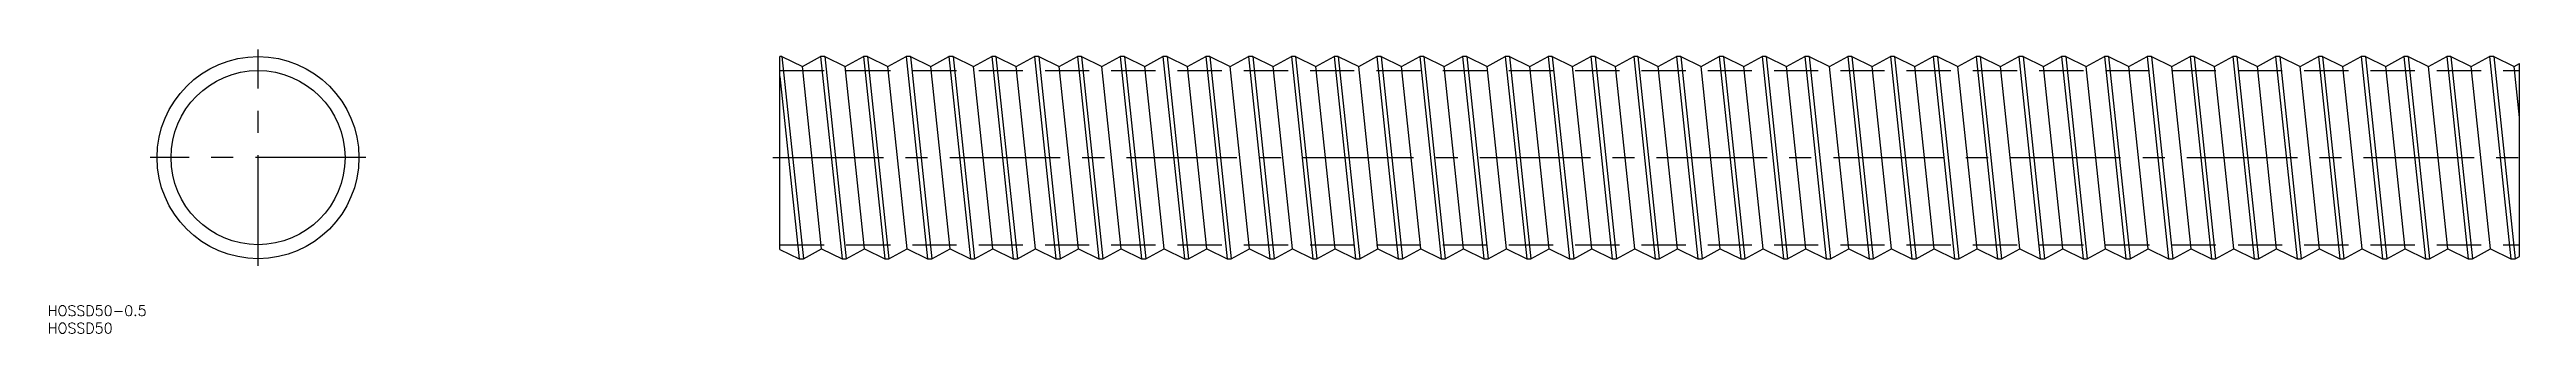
# Model space of a CAD drawing. Extents: x -60 to 652, y -50 to 31.
import ezdxf

# ---------------------------------------------------------------- set-up
doc = ezdxf.new("R2010")
doc.units = 0
doc.linetypes.add('CENTER', pattern=[50.8, 31.75, -6.35, 6.35, -6.35])
doc.linetypes.add('DASHED', pattern=[19.05, 12.7, -6.35])
doc.layers.get('0').update_dxf_attribs({"linetype": 'CONTINUOUS'})
doc.layers.add('CENTER', color=1, linetype='CENTER')
doc.styles.get("Standard").update_dxf_attribs({"font": 'txt.shx', "height": 3, "bigfont": 'bigfont.shx'})

msp = doc.modelspace()

# ---------------------------------------------------------------- linework, layer by layer
at = {"color": 7, "linetype": 'CONTINUOUS'}
for p, q in [((150, -26.34), (150, 29)), ((150.6, 29), (150, 29)), ((150.6, 29), (156.45, 26.2)), ((150.6, 29), (156.75, -29)), ((156.45, 26.2), (161.7, 29)), ((161.7, 29), (167.85, -29)), ((162.9, 29), (161.7, 29)), ((162.9, 29), (169.05, -29)), ((162.9, 29), (168.75, 26.2)), ((168.75, 26.2), (174, 29)), ((174, 29), (180.15, -29)), ((175.2, 29), (174, 29)), ((175.2, 29), (181.35, -29)), ((175.2, 29), (181.05, 26.2)), ((181.05, 26.2), (186.3, 29)), ((186.3, 29), (192.45, -29)), ((187.5, 29), (186.3, 29)), ((187.5, 29), (193.65, -29)), ((187.5, 29), (193.35, 26.2)), ((193.35, 26.2), (198.6, 29)), ((198.6, 29), (204.75, -29)), ((199.8, 29), (198.6, 29)), ((199.8, 29), (205.95, -29)), ((199.8, 29), (205.65, 26.2)), ((205.65, 26.2), (210.9, 29)), ((210.9, 29), (217.05, -29)), ((212.1, 29), (210.9, 29)), ((212.1, 29), (218.25, -29)), ((212.1, 29), (217.95, 26.2)), ((217.95, 26.2), (223.2, 29)), ((223.2, 29), (229.35, -29)), ((224.4, 29), (223.2, 29)), ((224.4, 29), (230.55, -29)), ((224.4, 29), (230.25, 26.2)), ((230.25, 26.2), (235.5, 29)), ((235.5, 29), (241.65, -29)), ((236.7, 29), (235.5, 29)), ((236.7, 29), (242.85, -29)), ((236.7, 29), (242.55, 26.2)), ((242.55, 26.2), (247.8, 29)), ((247.8, 29), (253.95, -29)), ((249, 29), (247.8, 29)), ((249, 29), (255.15, -29)), ((249, 29), (254.85, 26.2)), ((254.85, 26.2), (260.1, 29)), ((260.1, 29), (266.25, -29)), ((261.3, 29), (260.1, 29)), ((261.3, 29), (267.45, -29)), ((261.3, 29), (267.15, 26.2)), ((267.15, 26.2), (272.4, 29)), ((272.4, 29), (278.55, -29)), ((273.6, 29), (272.4, 29)), ((273.6, 29), (279.75, -29)), ((273.6, 29), (279.45, 26.2)), ((279.45, 26.2), (284.7, 29)), ((284.7, 29), (290.85, -29)), ((285.9, 29), (284.7, 29)), ((285.9, 29), (291.75, 26.2)), ((285.9, 29), (292.05, -29)), ((291.75, 26.2), (297, 29)), ((297, 29), (303.15, -29)), ((298.2, 29), (297, 29)), ((298.2, 29), (304.35, -29)), ((298.2, 29), (304.05, 26.2)), ((304.05, 26.2), (309.3, 29)), ((309.3, 29), (315.45, -29)), ((310.5, 29), (309.3, 29)), ((310.5, 29), (316.65, -29)), ((310.5, 29), (316.35, 26.2)), ((316.35, 26.2), (321.6, 29)), ((321.6, 29), (327.75, -29)), ((322.8, 29), (321.6, 29)), ((322.8, 29), (328.95, -29)), ((322.8, 29), (328.65, 26.2)), ((328.65, 26.2), (333.9, 29)), ((333.9, 29), (340.05, -29)), ((335.1, 29), (333.9, 29)), ((335.1, 29), (341.25, -29)), ((335.1, 29), (340.95, 26.2)), ((340.95, 26.2), (346.2, 29)), ((346.2, 29), (352.35, -29)), ((347.4, 29), (346.2, 29)), ((347.4, 29), (353.55, -29)), ((347.4, 29), (353.25, 26.2)), ((353.25, 26.2), (358.5, 29)), ((358.5, 29), (364.65, -29)), ((359.7, 29), (358.5, 29)), ((359.7, 29), (365.85, -29)), ((359.7, 29), (365.55, 26.2)), ((365.55, 26.2), (370.8, 29)), ((370.8, 29), (376.95, -29)), ((372, 29), (370.8, 29)), ((372, 29), (378.15, -29)), ((372, 29), (377.85, 26.2)), ((377.85, 26.2), (383.1, 29)), ((383.1, 29), (389.25, -29)), ((384.3, 29), (383.1, 29)), ((384.3, 29), (390.45, -29)), ((384.3, 29), (390.15, 26.2)), ((390.15, 26.2), (395.4, 29)), ((395.4, 29), (401.55, -29)), ((396.6, 29), (395.4, 29)), ((396.6, 29), (402.75, -29)), ((396.6, 29), (402.45, 26.2)), ((402.45, 26.2), (407.7, 29)), ((407.7, 29), (413.85, -29)), ((408.9, 29), (407.7, 29)), ((408.9, 29), (415.05, -29)), ((408.9, 29), (414.75, 26.2)), ((414.75, 26.2), (420, 29)), ((420, 29), (426.15, -29)), ((421.2, 29), (420, 29)), ((421.2, 29), (427.05, 26.2)), ((421.2, 29), (427.35, -29)), ((427.05, 26.2), (432.3, 29)), ((432.3, 29), (438.45, -29)), ((433.5, 29), (432.3, 29)), ((433.5, 29), (439.65, -29)), ((433.5, 29), (439.35, 26.2)), ((439.35, 26.2), (444.6, 29)), ((444.6, 29), (450.75, -29)), ((445.8, 29), (444.6, 29)), ((445.8, 29), (451.95, -29)), ((445.8, 29), (451.65, 26.2)), ((451.65, 26.2), (456.9, 29)), ((456.9, 29), (463.05, -29)), ((458.1, 29), (456.9, 29)), ((458.1, 29), (464.25, -29)), ((458.1, 29), (463.95, 26.2)), ((463.95, 26.2), (469.2, 29)), ((469.2, 29), (475.35, -29)), ((470.4, 29), (469.2, 29)), ((470.4, 29), (476.55, -29)), ((470.4, 29), (476.25, 26.2)), ((476.25, 26.2), (481.5, 29)), ((481.5, 29), (487.65, -29)), ((482.7, 29), (481.5, 29)), ((482.7, 29), (488.85, -29)), ((482.7, 29), (488.55, 26.2)), ((488.55, 26.2), (493.8, 29)), ((493.8, 29), (499.95, -29)), ((495, 29), (493.8, 29)), ((495, 29), (500.85, 26.2)), ((495, 29), (501.15, -29)), ((500.85, 26.2), (506.1, 29)), ((506.1, 29), (512.25, -29)), ((507.3, 29), (506.1, 29)), ((507.3, 29), (513.45, -29)), ((507.3, 29), (513.15, 26.2)), ((513.15, 26.2), (518.4, 29)), ((518.4, 29), (524.55, -29)), ((519.6, 29), (518.4, 29)), ((519.6, 29), (525.75, -29)), ((519.6, 29), (525.45, 26.2)), ((525.45, 26.2), (530.7, 29)), ((530.7, 29), (536.85, -29)), ((531.9, 29), (530.7, 29)), ((531.9, 29), (538.05, -29)), ((531.9, 29), (537.75, 26.2)), ((537.75, 26.2), (543, 29)), ((543, 29), (549.15, -29)), ((544.2, 29), (543, 29)), ((544.2, 29), (550.35, -29)), ((544.2, 29), (550.05, 26.2)), ((550.05, 26.2), (555.3, 29)), ((555.3, 29), (561.45, -29)), ((556.5, 29), (555.3, 29)), ((556.5, 29), (562.65, -29)), ((556.5, 29), (562.35, 26.2)), ((562.35, 26.2), (567.6, 29)), ((567.6, 29), (573.75, -29)), ((568.8, 29), (567.6, 29)), ((568.8, 29), (574.95, -29)), ((568.8, 29), (574.65, 26.2)), ((574.65, 26.2), (579.9, 29)), ((579.9, 29), (586.05, -29)), ((581.1, 29), (579.9, 29)), ((581.1, 29), (587.25, -29)), ((581.1, 29), (586.95, 26.2)), ((586.95, 26.2), (592.2, 29)), ((592.2, 29), (598.35, -29)), ((593.4, 29), (592.2, 29)), ((593.4, 29), (599.55, -29)), ((593.4, 29), (599.25, 26.2)), ((599.25, 26.2), (604.5, 29)), ((604.5, 29), (610.65, -29)), ((605.7, 29), (604.5, 29)), ((605.7, 29), (611.85, -29)), ((605.7, 29), (611.55, 26.2)), ((611.55, 26.2), (616.8, 29)), ((616.8, 29), (622.95, -29)), ((618, 29), (616.8, 29)), ((618, 29), (624.15, -29)), ((618, 29), (623.85, 26.2)), ((623.85, 26.2), (629.1, 29)), ((629.1, 29), (635.25, -29)), ((630.3, 29), (629.1, 29)), ((630.3, 29), (636.15, 26.2)), ((630.3, 29), (636.45, -29)), ((636.15, 26.2), (641.4, 29)), ((641.4, 29), (647.55, -29)), ((642.6, 29), (641.4, 29)), ((642.6, 29), (648.75, -29)), ((642.6, 29), (648.45, 26.2)), ((150, 23.31), (155.55, -29)), ((162, -26.2), (156.45, 26.2)), ((174.3, -26.2), (168.75, 26.2)), ((186.6, -26.2), (181.05, 26.2)), ((198.9, -26.2), (193.35, 26.2)), ((211.2, -26.2), (205.65, 26.2)), ((223.5, -26.2), (217.95, 26.2)), ((235.8, -26.2), (230.25, 26.2)), ((248.1, -26.2), (242.55, 26.2)), ((260.4, -26.2), (254.85, 26.2)), ((272.7, -26.2), (267.15, 26.2)), ((285, -26.2), (279.45, 26.2)), ((297.3, -26.2), (291.75, 26.2)), ((309.6, -26.2), (304.05, 26.2)), ((321.9, -26.2), (316.35, 26.2)), ((334.2, -26.2), (328.65, 26.2)), ((346.5, -26.2), (340.95, 26.2)), ((358.8, -26.2), (353.25, 26.2)), ((371.1, -26.2), (365.55, 26.2)), ((383.4, -26.2), (377.85, 26.2)), ((395.7, -26.2), (390.15, 26.2)), ((408, -26.2), (402.45, 26.2)), ((420.3, -26.2), (414.75, 26.2)), ((432.6, -26.2), (427.05, 26.2)), ((444.9, -26.2), (439.35, 26.2)), ((457.2, -26.2), (451.65, 26.2)), ((469.5, -26.2), (463.95, 26.2)), ((481.8, -26.2), (476.25, 26.2)), ((494.1, -26.2), (488.55, 26.2)), ((506.4, -26.2), (500.85, 26.2)), ((518.7, -26.2), (513.15, 26.2)), ((531, -26.2), (525.45, 26.2)), ((543.3, -26.2), (537.75, 26.2)), ((555.6, -26.2), (550.05, 26.2)), ((567.9, -26.2), (562.35, 26.2)), ((580.2, -26.2), (574.65, 26.2)), ((592.5, -26.2), (586.95, 26.2)), ((604.8, -26.2), (599.25, 26.2)), ((617.1, -26.2), (611.55, 26.2)), ((629.4, -26.2), (623.85, 26.2)), ((641.7, -26.2), (636.15, 26.2)), ((648.45, 26.2), (650, 27.03)), ((650, 11.55), (648.45, 26.2)), ((650, -28.34), (650, 27.03)), ((150, -26.34), (155.55, -29)), ((156.75, -29), (162, -26.2)), ((162, -26.2), (167.85, -29)), ((169.05, -29), (174.3, -26.2)), ((174.3, -26.2), (180.15, -29)), ((181.35, -29), (186.6, -26.2)), ((186.6, -26.2), (192.45, -29)), ((193.65, -29), (198.9, -26.2)), ((198.9, -26.2), (204.75, -29)), ((205.95, -29), (211.2, -26.2)), ((211.2, -26.2), (217.05, -29)), ((218.25, -29), (223.5, -26.2)), ((223.5, -26.2), (229.35, -29)), ((230.55, -29), (235.8, -26.2)), ((235.8, -26.2), (241.65, -29)), ((242.85, -29), (248.1, -26.2)), ((248.1, -26.2), (253.95, -29)), ((255.15, -29), (260.4, -26.2)), ((260.4, -26.2), (266.25, -29)), ((267.45, -29), (272.7, -26.2)), ((272.7, -26.2), (278.55, -29)), ((279.75, -29), (285, -26.2)), ((285, -26.2), (290.85, -29)), ((292.05, -29), (297.3, -26.2)), ((297.3, -26.2), (303.15, -29)), ((304.35, -29), (309.6, -26.2)), ((309.6, -26.2), (315.45, -29)), ((316.65, -29), (321.9, -26.2)), ((321.9, -26.2), (327.75, -29)), ((328.95, -29), (334.2, -26.2)), ((334.2, -26.2), (340.05, -29)), ((341.25, -29), (346.5, -26.2)), ((346.5, -26.2), (352.35, -29)), ((353.55, -29), (358.8, -26.2)), ((358.8, -26.2), (364.65, -29)), ((365.85, -29), (371.1, -26.2)), ((371.1, -26.2), (376.95, -29)), ((378.15, -29), (383.4, -26.2)), ((383.4, -26.2), (389.25, -29)), ((390.45, -29), (395.7, -26.2)), ((395.7, -26.2), (401.55, -29)), ((402.75, -29), (408, -26.2)), ((408, -26.2), (413.85, -29)), ((415.05, -29), (420.3, -26.2)), ((420.3, -26.2), (426.15, -29)), ((427.35, -29), (432.6, -26.2)), ((432.6, -26.2), (438.45, -29)), ((439.65, -29), (444.9, -26.2)), ((444.9, -26.2), (450.75, -29)), ((451.95, -29), (457.2, -26.2)), ((457.2, -26.2), (463.05, -29)), ((464.25, -29), (469.5, -26.2)), ((469.5, -26.2), (475.35, -29)), ((476.55, -29), (481.8, -26.2)), ((481.8, -26.2), (487.65, -29)), ((488.85, -29), (494.1, -26.2)), ((494.1, -26.2), (499.95, -29)), ((501.15, -29), (506.4, -26.2)), ((506.4, -26.2), (512.25, -29)), ((513.45, -29), (518.7, -26.2)), ((518.7, -26.2), (524.55, -29)), ((525.75, -29), (531, -26.2)), ((531, -26.2), (536.85, -29)), ((538.05, -29), (543.3, -26.2)), ((543.3, -26.2), (549.15, -29)), ((550.35, -29), (555.6, -26.2)), ((555.6, -26.2), (561.45, -29)), ((562.65, -29), (567.9, -26.2)), ((567.9, -26.2), (573.75, -29)), ((574.95, -29), (580.2, -26.2)), ((580.2, -26.2), (586.05, -29)), ((587.25, -29), (592.5, -26.2)), ((592.5, -26.2), (598.35, -29)), ((599.55, -29), (604.8, -26.2)), ((604.8, -26.2), (610.65, -29)), ((611.85, -29), (617.1, -26.2)), ((617.1, -26.2), (622.95, -29)), ((624.15, -29), (629.4, -26.2)), ((629.4, -26.2), (635.25, -29)), ((636.45, -29), (641.7, -26.2)), ((641.7, -26.2), (647.55, -29)), ((648.75, -29), (650, -28.34)), ((155.55, -29), (156.75, -29)), ((167.85, -29), (169.05, -29)), ((180.15, -29), (181.35, -29)), ((192.45, -29), (193.65, -29)), ((204.75, -29), (205.95, -29)), ((217.05, -29), (218.25, -29)), ((229.35, -29), (230.55, -29)), ((241.65, -29), (242.85, -29)), ((253.95, -29), (255.15, -29)), ((266.25, -29), (267.45, -29)), ((278.55, -29), (279.75, -29)), ((290.85, -29), (292.05, -29)), ((303.15, -29), (304.35, -29)), ((315.45, -29), (316.65, -29)), ((327.75, -29), (328.95, -29)), ((340.05, -29), (341.25, -29)), ((352.35, -29), (353.55, -29)), ((364.65, -29), (365.85, -29)), ((376.95, -29), (378.15, -29)), ((389.25, -29), (390.45, -29)), ((401.55, -29), (402.75, -29)), ((413.85, -29), (415.05, -29)), ((426.15, -29), (427.35, -29)), ((438.45, -29), (439.65, -29)), ((450.75, -29), (451.95, -29)), ((463.05, -29), (464.25, -29)), ((475.35, -29), (476.55, -29)), ((487.65, -29), (488.85, -29)), ((499.95, -29), (501.15, -29)), ((512.25, -29), (513.45, -29)), ((524.55, -29), (525.75, -29)), ((536.85, -29), (538.05, -29)), ((549.15, -29), (550.35, -29)), ((561.45, -29), (562.65, -29)), ((573.75, -29), (574.95, -29)), ((586.05, -29), (587.25, -29)), ((598.35, -29), (599.55, -29)), ((610.65, -29), (611.85, -29)), ((622.95, -29), (624.15, -29)), ((635.25, -29), (636.45, -29)), ((647.55, -29), (648.75, -29))]:
    msp.add_line(p, q, dxfattribs=at)
at = {"color": 3, "linetype": 'DASHED'}
for p, q in [((150, 25), (650, 25)), ((150, -25), (650, -25))]:
    msp.add_line(p, q, dxfattribs=at)
at = {"color": 7, "linetype": 'CONTINUOUS'}
for radius in [29, 25]:
    msp.add_circle((0, 0), radius, dxfattribs=at)
at = {"layer": 'CENTER', "color": 1, "linetype": 'CENTER'}
for p, q in [((0, -31), (0, 31)), ((31, 0), (-31, 0)), ((148, 0), (652, 0))]:
    msp.add_line(p, q, dxfattribs=at)

# ---------------------------------------------------------------- texts
at = {"color": 7, "linetype": 'CONTINUOUS'}
for s, p in [('HOSSD50-0.5', (-60.44, -45.43)), ('HOSSD50', (-60.44, -50.43))]:
    msp.add_text(s, height=3, dxfattribs=at).set_placement(p)

doc.saveas('drawing.dxf')
